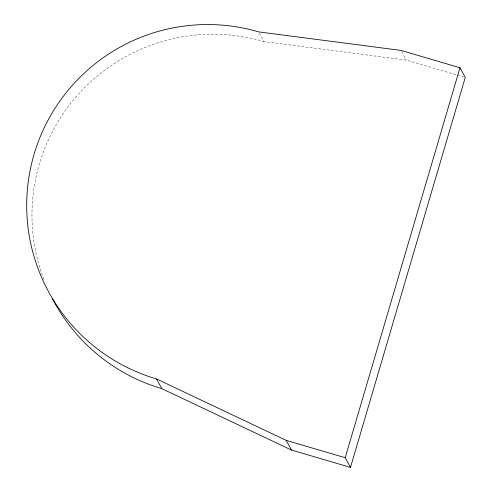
<?xml version="1.0" encoding="UTF-8"?>
<svg xmlns="http://www.w3.org/2000/svg" width="492" height="492" viewBox="0 0 492 492"><rect width="100%" height="100%" fill="white"/><g stroke="black" fill="none" stroke-linecap="round" stroke-linejoin="round"><path stroke-width="0.37" stroke-dasharray="2.46 1.84" d="M259.37 33.179L263.952 41.58L406.269 60.104L465.26 77.447M401.687 51.709L406.269 60.104M43.825 279.561A180.921 180.859 -28.6 0 1 263.952 41.58"/><path stroke-width="0.74" d="M350.488 467.4L345.206 457.708L459.977 67.755L400.986 50.418L258.663 31.888A180.921 180.859 -28.6 0 0 34.046 154.408A180.921 180.859 -28.6 0 0 156.517 378.951L161.806 388.637L291.498 450.063L350.488 467.4L465.26 77.447L459.977 67.755M156.517 378.951L286.215 440.371L345.206 457.708M286.215 440.371L291.498 450.063M161.806 388.637A180.921 180.859 -28.6 0 1 52.269 298.404"/></g></svg>
